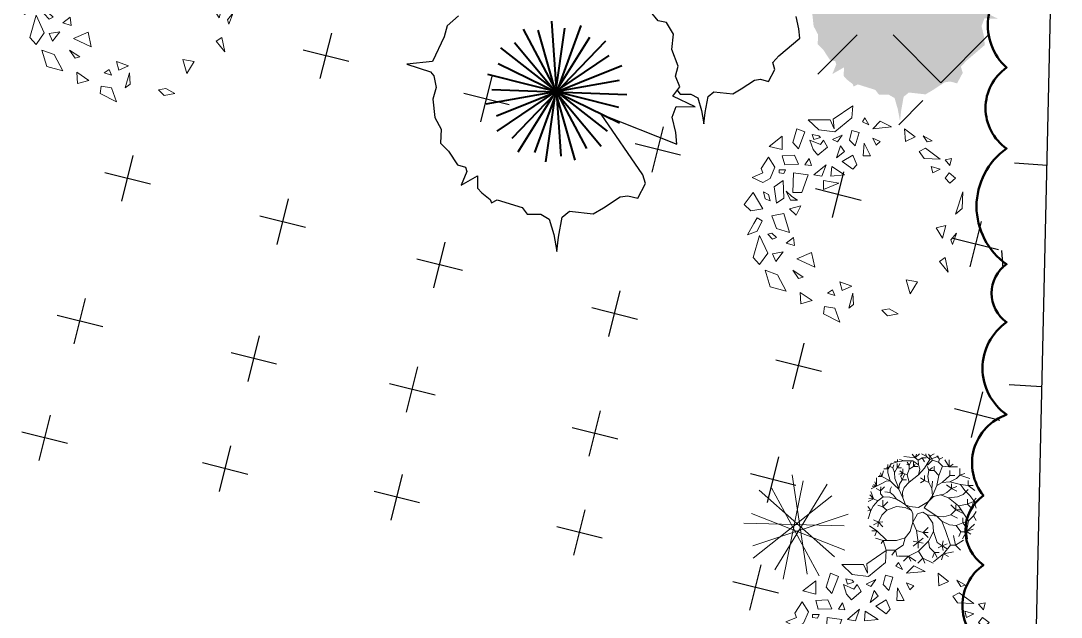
# Model space of a CAD drawing. Header units: millimetres. Extents: x 1933 to 24107, y 1228 to 18074.
# Drawn here: x 20571 to 24092, y 14002 to 16020 of the extents above; entities that cross this region are included whole.
import ezdxf

# ---------------------------------------------------------------- set-up
doc = ezdxf.new("R2010")
doc.units = ezdxf.units.MM
doc.layers.add('marc det', color=74, linetype='Continuous', lineweight=18)

# ---------------------------------------------------------------- blocks, each defined once
blk = doc.blocks.new('tree lis')
at = {"color": 96}
for points in [[(72931.8, 25741), (72955.3, 25680.8), (73018, 25650.7), (73037.5, 25680.8), (73002.3, 25700.9)], [(73119.8, 25761.2), (73080.6, 25721), (73092.4, 25645.7), (73194.2, 25705.9)], [(72790.9, 25705.9), (72747.8, 25665.8), (72818.3, 25615.5), (72928, 25665.8)], [(73288.1, 25710.9), (73256.8, 25645.7), (73280.3, 25600.5), (73350.7, 25570.4), (73413.4, 25610.6), (73342.9, 25655.7), (73315.5, 25645.7)], [(72712.6, 25630.6), (72610.8, 25600.5), (72583.4, 25500.2), (72685.2, 25555.3)], [(72935.8, 25615.5), (72904.5, 25585.4), (72916.2, 25560.4), (72943.6, 25590.5)], [(73198.1, 25640.7), (73155, 25630.6), (73143.3, 25600.5), (73182.4, 25610.6)], [(73480, 25605.5), (73460.4, 25525.2), (73542.6, 25525.2)], [(72767.4, 25565.4), (72826.1, 25520.2), (72814.4, 25585.4)], [(73049.3, 25590.5), (72971, 25560.4), (72947.5, 25480), (73065, 25515.2)], [(73127.6, 25560.4), (73229.4, 25575.4), (73268.5, 25520.2), (73159, 25515.2)], [(73315.5, 25545.3), (73311.6, 25515.2), (73335.1, 25505.1), (73335.1, 25545.3)], [(72881, 25500.2), (72865.3, 25449.9), (72916.2, 25455)], [(73092.4, 25480), (73053.2, 25439.9), (73112, 25409.8)], [(73147.2, 25429.9), (73147.2, 25475), (73202, 25500.2), (73170.7, 25465)], [(73421.2, 25525.2), (73366.4, 25510.1), (73370.3, 25424.9), (73425.2, 25449.9)], [(72575.6, 25414.8), (72505.1, 25409.8), (72524.7, 25339.5)], [(72712.6, 25460), (72661.7, 25424.9), (72669.6, 25394.8)], [(72783.1, 25434.9), (72732.2, 25324.4), (72822.3, 25344.5)], [(73194.2, 25460), (73194.2, 25404.8), (73303.8, 25364.6), (73315.5, 25455)], [(73503.5, 25460), (73464.3, 25424.9), (73570, 25384.7), (73589.6, 25434.9)], [(73366.4, 25384.7), (73362.5, 25344.5), (73405.6, 25359.6)], [(73519.1, 25354.6), (73460.4, 25334.5), (73425.2, 25304.4), (73476, 25244.2), (73519.1, 25269.3), (73491.7, 25289.3)], [(73554.4, 25339.5), (73523, 25329.5), (73534.8, 25289.3), (73546.5, 25299.4)], [(73644.4, 25364.6), (73581.7, 25299.4), (73570, 25199), (73656.1, 25093.6), (73730.5, 25088.6), (73648.3, 25209), (73589.6, 25204), (73644.4, 25229.1)], [(73303.8, 25329.5), (73296, 25279.3), (73366.4, 25254.2)], [(72391.6, 25168.9), (72477.7, 25199), (72489.4, 25264.2), (72442.5, 25269.3)], [(72571.7, 25244.2), (72556, 25199), (72591.3, 25214)], [(73252.9, 25173.9), (73213.7, 25269.3), (73268.5, 25269.3)], [(73296, 25224.1), (73354.7, 25219), (73303.8, 25138.8)], [(73523, 25214), (73507.4, 25183.9), (73550.4, 25153.8)], [(72642.1, 25168.9), (72587.3, 25153.8), (72614.8, 25093.6)], [(73386, 25153.8), (73339, 25088.6), (73366.4, 25063.5), (73425.2, 25088.6)], [(73483.9, 25163.9), (73448.7, 25138.8), (73409.5, 25188.9)], [(72571.7, 25088.6), (72501.2, 25083.5), (72477.7, 25113.6)], [(73519.1, 25108.6), (73483.9, 25073.5), (73566.1, 25048.4), (73577.9, 25093.6)], [(73499.5, 25018.3), (73421.2, 24978.1), (73421.2, 25023.3)], [(73632.7, 25028.4), (73613.1, 24988.2), (73656.1, 25013.3)], [(73530.9, 24963.1), (73511.3, 24917.9), (73487.8, 24943)], [(73589.6, 24963.1), (73601.3, 24847.7), (73636.6, 24917.9)], [(72466, 24907.9), (72430.7, 24872.7), (72442.5, 24807.5), (72473.8, 24862.7)], [(72567.8, 24732.2), (72653.9, 24757.3), (72642.1, 24687)], [(73589.6, 24767.3), (73538.7, 24702.1), (73511.3, 24762.3)], [(73401.7, 24546.5), (73405.6, 24646.9), (73448.7, 24677), (73468.2, 24636.8)], [(73515.2, 24596.7), (73546.5, 24651.9), (73507.4, 24626.8)], [(72912.3, 24531.4), (72974.9, 24571.6), (72990.6, 24511.4)], [(73354.7, 24601.7), (73315.5, 24591.6), (73339, 24546.5)], [(72767.4, 24551.5), (72790.9, 24516.4), (72700.8, 24496.3)], [(73284.2, 24516.4), (73252.9, 24486.2), (73284.2, 24451.1), (73315.5, 24491.3)], [(73397.7, 24516.4), (73362.5, 24486.2), (73405.6, 24476.2)], [(72900.5, 24481.3), (72873.1, 24471.2), (72943.6, 24446.1)], [(73061, 24451.1), (73096.3, 24410.9), (73198.1, 24406)]]:
    blk.add_lwpolyline(points, close=True, dxfattribs=at)
blk = doc.blocks.new('LG15B')
at = {"linetype": 'Continuous'}
for p, q in [((-183, 1362), (-268, 1469)), ((-183, 1362), (-68, 1477)), ((-183, 1362), (-153, 1469)), ((114, 1415), (-16, 1477)), ((114, 1415), (99, 1477)), ((214, 1324), (114, 1415)), ((214, 1415), (175, 1462)), ((280, 1300), (208, 1435)), ((214, 1415), (329, 1477)), ((214, 1324), (443, 1415)), ((214, 1324), (214, 1415)), ((478, 1327), (405, 1425)), ((-926, 1072), (-926, 1187)), ((-917, 1072), (-833, 1224)), ((-796, 1094), (-865, 1133)), ((-666, 1255), (-811, 1217)), ((-796, 1094), (-765, 1179)), ((-666, 1255), (-750, 1270)), ((-673, 1094), (-673, 1209)), ((-673, 1094), (-627, 1148)), ((-666, 1255), (-666, 1317)), ((-490, 1285), (-666, 1255)), ((-627, 1148), (-605, 1209)), ((-490, 1285), (-612, 1317)), ((-183, 1362), (-497, 1400)), ((-252, 1285), (-490, 1285)), ((-352, 1170), (-413, 1187)), ((-352, 1170), (-406, 1248)), ((-352, 1170), (-298, 1270)), ((-352, 1057), (-352, 1170)), ((-352, 1057), (-230, 1133)), ((-100, 1179), (-252, 1285)), ((-230, 1133), (-230, 1248)), ((-230, 1248), (-230, 1133)), ((-230, 1133), (-183, 1187)), ((-230, 1133), (-115, 1133)), ((-107, 1300), (-183, 1362)), ((-107, 1300), (0, 1362)), ((-100, 1179), (-107, 1300)), ((-61, 1057), (-100, 1179)), ((0, 1362), (114, 1362)), ((0, 1362), (62, 1255)), ((69, 1087), (214, 1324)), ((280, 1300), (145, 1165)), ((450, 1247), (280, 1300)), ((329, 1025), (329, 1140)), ((450, 1247), (478, 1327)), ((558, 1140), (450, 1247)), ((459, 888), (558, 1140)), ((478, 1327), (567, 1372)), ((558, 1140), (734, 1125)), ((734, 1125), (619, 1309)), ((734, 1125), (734, 1309)), ((734, 1125), (849, 1194)), ((-1093, 858), (-1193, 858)), ((-1093, 858), (-1162, 895)), ((-1093, 858), (-1125, 957)), ((-1093, 858), (-1047, 1010)), ((-865, 743), (-1093, 858)), ((-926, 1072), (-1040, 1072)), ((-926, 1072), (-956, 1109)), ((-926, 957), (-926, 1072)), ((-895, 842), (-926, 957)), ((-750, 972), (-796, 1094)), ((-750, 972), (-673, 1094)), ((-742, 804), (-750, 972)), ((-673, 1094), (-558, 1094)), ((-520, 949), (-635, 919)), ((-520, 949), (-605, 1018)), ((-536, 765), (-588, 880)), ((-520, 949), (-566, 880)), ((-536, 765), (-475, 910)), ((-520, 949), (-520, 1064)), ((-406, 903), (-520, 949)), ((-406, 903), (-352, 1057)), ((-352, 704), (-406, 903)), ((-352, 704), (-100, 903)), ((-100, 903), (69, 1087)), ((-100, 903), (-61, 1057)), ((64, 753), (64, 887)), ((182, 1022), (145, 1129)), ((154, 869), (182, 1022)), ((182, 699), (154, 869)), ((182, 1022), (280, 1103)), ((329, 1025), (214, 1025)), ((459, 888), (329, 1025)), ((398, 613), (459, 888)), ((549, 699), (755, 887)), ((734, 1125), (963, 1125)), ((755, 887), (755, 1022)), ((755, 887), (890, 887)), ((935, 807), (1025, 897)), ((1025, 897), (1025, 1075)), ((1025, 897), (1159, 942)), ((1025, 897), (1294, 807)), ((-1238, 598), (-1385, 529)), ((-1238, 598), (-1353, 598)), ((-1238, 598), (-1323, 643)), ((-1238, 598), (-1285, 712)), ((-1238, 598), (-1238, 827)), ((-1093, 667), (-1238, 598)), ((-1132, 468), (-1017, 582)), ((-1132, 468), (-1117, 582)), ((-978, 735), (-1093, 667)), ((-865, 743), (-978, 735)), ((-865, 743), (-895, 842)), ((-750, 628), (-865, 743)), ((-865, 505), (-826, 582)), ((-635, 513), (-750, 628)), ((-666, 628), (-742, 804)), ((-635, 513), (-666, 628)), ((-635, 513), (-612, 650)), ((-612, 650), (-536, 765)), ((-536, 765), (-421, 765)), ((-482, 559), (-352, 704)), ((64, 753), (-43, 824)), ((64, 753), (-43, 689)), ((182, 699), (64, 753)), ((262, 537), (182, 699)), ((262, 537), (280, 734)), ((283, 338), (398, 613)), ((398, 613), (549, 699)), ((549, 699), (755, 717)), ((800, 537), (665, 635)), ((755, 717), (935, 807)), ((755, 717), (1043, 645)), ((800, 537), (800, 663)), ((800, 537), (944, 590)), ((1043, 645), (1249, 618)), ((1043, 645), (1159, 483)), ((1249, 618), (1249, 753)), ((1249, 618), (1384, 618)), ((1249, 618), (1429, 483)), ((-1316, 253), (-1422, 360)), ((-1316, 253), (-1392, 452)), ((-1132, 468), (-1247, 537)), ((-1056, 307), (-1201, 200)), ((-1132, 390), (-1132, 468)), ((-1056, 307), (-1132, 390)), ((-872, 299), (-1056, 307)), ((-865, 429), (-1010, 444)), ((-696, 245), (-872, 299)), ((-865, 429), (-865, 505)), ((-772, 353), (-865, 429)), ((-696, 245), (-772, 353)), ((-520, 284), (-635, 513)), ((-527, 437), (-482, 559)), ((-520, 284), (-527, 437)), ((-451, 93), (-520, 284)), ((175, 184), (283, 338)), ((175, 184), (315, 313)), ((283, 338), (262, 537)), ((315, 313), (504, 358)), ((504, 358), (577, 375)), ((504, 358), (720, 277)), ((577, 375), (675, 429)), ((675, 429), (800, 537)), ((720, 277), (962, 304)), ((800, 537), (944, 457)), ((962, 304), (1115, 375)), ((1115, 375), (1249, 510)), ((1159, 483), (1294, 348)), ((1294, 348), (1402, 195)), ((-1392, -60), (-1476, 47)), ((-1316, 253), (-1461, 184)), ((-1316, 253), (-1446, 260)), ((-1331, 54), (-1392, -60)), ((-1201, 200), (-1331, 54)), ((-1201, 200), (-1316, 253)), ((-1067, 34), (-1202, 79)), ((-1067, 34), (-1067, 214)), ((-1067, 34), (-932, 169)), ((-960, -56), (-1067, 34)), ((-690, 43), (-960, -56)), ((-581, 184), (-696, 245)), ((-456, 17), (-690, 43)), ((-451, 93), (-581, 184)), ((-291, -60), (-456, 17)), ((-451, 93), (-337, 47)), ((-291, -60), (-451, 93)), ((-337, 47), (-100, 17)), ((-100, 17), (175, 184)), ((175, 184), (53, 9)), ((53, 9), (398, -221)), ((720, 277), (989, 62)), ((918, -47), (783, 88)), ((918, -47), (918, 88)), ((989, 62), (1232, 107)), ((989, 62), (1258, -343)), ((1232, 107), (1232, 240)), ((1232, 107), (1367, 169)), ((1232, 107), (1367, -28)), ((1402, 195), (1339, -2)), ((1402, 195), (1474, 268)), ((1402, 195), (1474, 133)), ((1402, 195), (1474, -2)), ((-1392, -60), (-1476, -68)), ((-1392, -60), (-1461, -290)), ((-1093, -190), (-1183, -378)), ((-960, -56), (-1093, -190)), ((-252, -152), (-291, -60)), ((-122, -152), (-252, -381)), ((-252, -381), (-252, -152)), ((23, -113), (-122, -152)), ((138, -182), (23, -113)), ((398, -221), (138, -182)), ((138, -182), (289, -406)), ((398, -221), (540, -352)), ((398, -221), (594, -235)), ((594, -235), (783, -181)), ((783, -181), (918, -47)), ((783, -181), (962, -271)), ((918, -47), (1052, -47)), ((918, -47), (1097, -136)), ((1105, -397), (1105, -262)), ((1258, -343), (1393, -208)), ((1393, -208), (1474, -91)), ((1393, -208), (1474, -333)), ((-1228, -612), (-1426, -477)), ((-1183, -378), (-1318, -316)), ((-1183, -378), (-1318, -451)), ((-1183, -378), (-1202, -505)), ((-1183, -378), (-1067, -370)), ((-1183, -378), (-1067, -505)), ((-252, -381), (-322, -630)), ((-252, -381), (-151, -603)), ((28, -657), (163, -522)), ((289, -406), (307, -630)), ((540, -352), (639, -603)), ((540, -352), (747, -451)), ((747, -451), (927, -468)), ((927, -468), (1105, -397)), ((927, -468), (1052, -640)), ((1105, -397), (1187, -370)), ((1105, -397), (1187, -505)), ((1258, -343), (1204, -630)), ((1204, -630), (1420, -432)), ((-1228, -612), (-1363, -612)), ((-1228, -612), (-1282, -747)), ((-1058, -882), (-1265, -818)), ((-960, -882), (-1228, -612)), ((-456, -801), (-690, -882)), ((-456, -801), (-510, -1007)), ((-322, -630), (-456, -801)), ((-151, -603), (-106, -926)), ((-151, -603), (28, -657)), ((-106, -926), (28, -818)), ((28, -657), (163, -792)), ((28, -657), (163, -657)), ((307, -630), (172, -900)), ((307, -630), (414, -936)), ((639, -603), (774, -1007)), ((908, -1007), (854, -738)), ((1052, -640), (998, -773)), ((1052, -640), (1187, -640)), ((1204, -630), (1097, -837)), ((1204, -630), (1384, -567)), ((1204, -630), (1322, -702)), ((1204, -630), (1232, -837)), ((-1058, -882), (-1112, -962)), ((-960, -882), (-1058, -882)), ((-1058, -882), (-977, -1142)), ((-690, -882), (-960, -882)), ((-510, -1007), (-717, -1142)), ((-106, -926), (-241, -900)), ((-106, -926), (-241, -1035)), ((-106, -926), (28, -953)), ((-106, -926), (-106, -1088)), ((172, -900), (-97, -1168)), ((172, -900), (199, -1070)), ((199, -1070), (334, -1205)), ((414, -936), (549, -1025)), ((549, -1025), (442, -1080)), ((549, -1025), (577, -891)), ((549, -1025), (684, -971)), ((549, -1025), (684, -1106)), ((549, -1025), (577, -1151)), ((774, -1007), (585, -1241)), ((774, -1007), (908, -1007)), ((908, -1007), (1124, -872)), ((908, -1007), (1043, -1142)), ((-717, -1142), (-960, -1142)), ((-717, -1142), (-825, -1277)), ((-717, -1142), (-672, -1321)), ((-367, -1303), (-636, -1303)), ((-367, -1303), (-501, -1438)), ((-97, -1168), (-367, -1303)), ((-367, -1303), (-303, -1438)), ((-367, -1303), (-170, -1438)), ((19, -1357), (-115, -1492)), ((-97, -1168), (19, -1357)), ((19, -1357), (73, -1492)), ((19, -1357), (298, -1492)), ((334, -1205), (280, -1340)), ((585, -1241), (315, -1456)), ((334, -1205), (468, -1205)), ((334, -1205), (414, -1340)), ((585, -1241), (532, -1402)), ((585, -1241), (854, -1187)), ((585, -1241), (720, -1312))]:
    blk.add_line(p, q, dxfattribs=at)
blk = doc.blocks.new('pzzzzzzzzz')
at = {"layer": 'marc det', "color": 85, "lineweight": 0}
for p, q in [((-11.9, 110.3), (16.9, -81.7)), ((-75.6, 80.6), (69.9, -48)), ((40.6, -85.3), (-52.1, 85.3)), ((56.1, 92.1), (-45.3, -73.5)), ((-29.4, -91.4), (9.2, 98.8)), ((-87.1, -51.1), (64.8, 69.8)), ((90.3, -35.5), (-90.3, 35.5)), ((96.4, 34.5), (-87.6, -27.2)), ((-105.3, 16.8), (88.8, 11.8))]:
    blk.add_line(p, q, dxfattribs=at)

msp = doc.modelspace()

# ---------------------------------------------------------------- hatches: boundary and pattern name
h = msp.add_hatch(color=104)
h.paths.add_polyline_path([(23832.1, 16028), (23877.1, 16027.7), (23824.1, 16052.9), (23840.7, 16075.3), (23830.2, 16100.6), (23837.1, 16124.8), (23821.8, 16164.6), (23825.9, 16201), (23808.5, 16229.5), (23789.1, 16233.1), (23770.7, 16255.9), (23772, 16290.8), (23779.6, 16332.4), (23759.9, 16306.7), (23725, 16293.5), (23696.5, 16316.2), (23680.6, 16338.6), (23650.8, 16340.1), (23632.4, 16347.3), (23624.4, 16346.4), (23612.6, 16378.3), (23596.4, 16357.8), (23560.4, 16352.6), (23530.3, 16365.8), (23492.2, 16363), (23473.9, 16344.8), (23453.5, 16342.6), (23429.2, 16347), (23409.2, 16319.4), (23387.1, 16307.8), (23344.1, 16319.5), (23315, 16338.4), (23334.8, 16309.4), (23347.3, 16281.8), (23339, 16263.8), (23310.7, 16245.5), (23283.7, 16221), (23276.5, 16195), (23248.3, 16135.7), (23187, 16129.2), (23243.8, 16111.1), (23252.1, 16101.8), (23257, 16073.6), (23249.5, 16045.6), (23254.1, 16001.8), (23269, 15973.7), (23268, 15940.7), (23287.1, 15921.6), (23308.7, 15888.5), (23327.7, 15883.1), (23330.8, 15872.7), (23317.4, 15840), (23356.5, 15862.2), (23356.2, 15833), (23366.6, 15821.3), (23386.4, 15806), (23389.8, 15797.6), (23403.7, 15804.9), (23462.9, 15786.3), (23475.1, 15770.5), (23507.6, 15770.4), (23528, 15758.9), (23538.8, 15721.8), (23546.5, 15681.4), (23550.3, 15715.8), (23558.8, 15763.1), (23576.5, 15777.5), (23632.9, 15771.2), (23658.1, 15786.1), (23697.9, 15812.1), (23715.9, 15814.7), (23739.8, 15808.5), (23758.8, 15844.1), (23752.5, 15864.7), (23771.1, 15884.8), (23833.3, 15938), (23830.9, 15965.8), (23822.5, 16002.4)])
h.paths.add_polyline_path([(23551.6, 16069), (23543.3, 16064.7), (23545.4, 16076)], flags=16)

# ---------------------------------------------------------------- linework, layer by layer
for p, q in [((23731, 2012.8), (24092, 17592.3)), ((23934.2, 15539.3), (24044.3, 15531.9)), ((23915.5, 14790.2), (24026.9, 14782.7))]:
    msp.add_line(p, q)
at = {"color": 92}
for p, q in [((21584.4, 15824.7), (21623, 15978.7)), ((21680.7, 15882.4), (21526.7, 15921)), ((22127.8, 15678.3), (22166.3, 15832.3)), ((22224, 15736), (22070, 15774.5)), ((22707.7, 15507.5), (22746.2, 15661.5)), ((22804, 15565.2), (22650, 15603.7)), ((20912.9, 15409.9), (20951.4, 15563.9)), ((21009.2, 15467.6), (20855.2, 15506.1)), ((23318.2, 15354.9), (23356.7, 15509)), ((23414.5, 15412.7), (23260.5, 15451.2)), ((21437.9, 15263.4), (21476.5, 15417.4)), ((21534.2, 15321.2), (21380.2, 15359.7)), ((23783.5, 15187.2), (23822, 15341.2)), ((23879.8, 15245), (23725.7, 15283.5)), ((21969, 15117), (22007.6, 15271)), ((22065.3, 15174.8), (21911.3, 15213.3)), ((22561.2, 14952.3), (22599.7, 15106.3)), ((20751.7, 14926.7), (20790.2, 15080.7)), ((22657.5, 15010.1), (22503.5, 15048.6)), ((20848, 14984.4), (20694, 15023)), ((21340.2, 14800.1), (21378.7, 14954.1)), ((21436.4, 14857.9), (21282.4, 14896.4)), ((23183.9, 14775.4), (23222.4, 14929.4)), ((23280.2, 14833.1), (23126.2, 14871.7)), ((21876.5, 14695.9), (21915, 14849.9)), ((21972.8, 14753.7), (21818.8, 14792.2)), ((23788.3, 14610.7), (23826.8, 14764.7)), ((20632.5, 14532.2), (20671, 14686.2)), ((22494.8, 14547), (22533.3, 14701.1)), ((23884.5, 14668.4), (23730.5, 14707)), ((20728.8, 14589.9), (20574.8, 14628.4)), ((22591.1, 14604.8), (22437.1, 14643.3)), ((21243.3, 14427.9), (21281.9, 14581.9)), ((23098.2, 14390.7), (23136.7, 14544.7)), ((21339.6, 14485.7), (21185.6, 14524.2)), ((21824.4, 14331.2), (21862.9, 14485.2)), ((23194.4, 14448.5), (23040.4, 14487)), ((21920.6, 14388.9), (21766.6, 14427.4)), ((22442.6, 14212.1), (22481.2, 14366.1)), ((22538.9, 14269.8), (22384.9, 14308.3)), ((23038.6, 14026), (23077.1, 14180)), ((23134.8, 14083.7), (22980.8, 14122.2))]:
    msp.add_line(p, q, dxfattribs=at)
at = {"color": 254, "lineweight": -2}
for p, q in [((23268.7, 15839.1), (23401.9, 15972.3)), ((23684.8, 15810.6), (23523.1, 15972.3)), ((23684.8, 15810.6), (23846.4, 15972.3)), ((23542.4, 15668.3), (23624.1, 15750))]:
    msp.add_line(p, q, dxfattribs=at)
at = {"color": 254}
msp.add_line((23895.7, 15183.1), (23890.9, 15243.2), dxfattribs=at)
at = {"color": 92, "lineweight": 50}
msp.add_lwpolyline([(24063.9, 17348.9, 0.520567), (24063.9, 16996.7, 0.520567), (24063.9, 16801, 0.520567), (24024.8, 16605.3, 0.520567), (23985.6, 16370.5, 0.520567), (23946.4, 16174.8, 0.520567), (23907.3, 15861.7, 0.520567), (23907.3, 15587.8, 0.520567), (23907.3, 15196.4, 0.520567), (23907.3, 15000.8, 0.520567), (23907.3, 14687.7, 0.520567), (23829, 14413.7, 0.520567), (23829, 14178.9, 0.520567), (23829, 13905, 0.520567), (23829, 13709.3, 0.520567), (23829, 13317.9, 0.520567), (23829, 13161.4, 0.520567), (23829, 12965.7, 0.520567), (23829, 12691.8, 0.124706), (23752.3, 12602.9, 0.124706)], format="xyb", dxfattribs=at)
for points in [[(22052, 16037.2), (22013.9, 16002.7), (22003.7, 15965.9), (21963.8, 15882), (21877.2, 15872.9), (21957.5, 15847.3), (21969.2, 15834.1), (21976.2, 15794.2), (21965.5, 15754.7), (21972, 15692.8), (21993.1, 15653.1), (21991.7, 15606.4), (22018.7, 15579.5), (22049.1, 15532.6), (22076.1, 15524.9), (22080.5, 15510.3), (22061.5, 15464.1), (22116.7, 15495.5), (22116.3, 15454.1), (22131, 15437.7), (22159, 15416.1), (22163.9, 15404.1), (22183.4, 15414.4), (22267.2, 15388.2), (22284.3, 15365.8), (22330.3, 15365.7), (22359.2, 15349.4), (22374.5, 15297), (22385.4, 15239.8), (22390.7, 15288.5), (22402.8, 15355.4), (22427.7, 15375.7), (22507.5, 15366.8), (22543.2, 15387.9), (22599.4, 15424.7), (22624.8, 15428.3), (22658.6, 15419.5), (22685.4, 15469.8), (22676.5, 15499), (22534.6, 15703.7), (22790.8, 15602.6), (22787.3, 15641.8), (22775.4, 15693.7), (22789.1, 15729.9), (22852.7, 15729.4), (22777.8, 15765), (22801.2, 15796.7), (22786.4, 15832.5), (22796.1, 15866.6), (22774.5, 15923), (22780.3, 15974.4), (22755.7, 16014.7), (22728.3, 16019.7), (22702.3, 16052)], [(22790.6, 15787), (22802, 15772.2), (22838.8, 15772.2), (22861.9, 15759.2), (22874.1, 15717.2), (22882.8, 15671.5), (22887, 15710.4), (22896.7, 15763.9), (22916.6, 15780.2), (22980.5, 15773), (23009, 15789.9), (23054, 15819.3), (23074.3, 15822.3), (23101.3, 15815.2), (23122.8, 15855.5), (23115.7, 15878.8), (23136.8, 15901.5), (23207.1, 15961.7), (23204.3, 15993.1), (23194.8, 16034.5)]]:
    msp.add_lwpolyline(points)
at = {"layer": 'marc det', "color": 85, "lineweight": 40}
for p, q in [((22271.3, 15992), (22485.9, 15588.1)), ((22465.9, 16004.5), (22309.3, 15574.7)), ((22447.3, 15548.9), (22321.4, 15988.7)), ((22347.8, 15542.6), (22411.7, 15995.5)), ((22367.3, 16018.9), (22399, 15562.6)), ((22550.1, 15951.1), (22232.3, 15622.3)), ((22254.3, 15577.2), (22496.9, 15965)), ((22194.6, 15928.4), (22554.9, 15646.7)), ((22535.5, 15595.2), (22241.7, 15945.7)), ((22183.1, 15646.9), (22562.4, 15902.5)), ((22605.4, 15868.2), (22181.2, 15697)), ((22597.4, 15673.4), (22186.4, 15874)), ((22146.3, 15739.5), (22596.8, 15818.8)), ((22150.4, 15839.1), (22594.1, 15728.3)), ((22622.1, 15769.9), (22165, 15786.1))]:
    msp.add_line(p, q, dxfattribs=at)
at = {"layer": 'marc det', "color": 82}
msp.add_lwpolyline([(22392.6, 15787.8), (22383.8, 15797.7), (22380.9, 15781.7)], close=True, dxfattribs=at)

# ---------------------------------------------------------------- block references
at = {"lineweight": 20, "xscale": 1.749999999697138, "yscale": 1.749999999697138, "zscale": 1.75}
msp.add_blockref('pzzzzzzzzz', (23202.2, 14291.1), dxfattribs=at)
at = {"layer": 'marc det', "color": 253, "lineweight": 60, "xscale": 0.5462011369218089, "yscale": 0.5462011367853847, "zscale": 0.5462011369218089, "rotation": 90}
for p in [(34641.6, -23794.5), (37089.9, -24539.7), (37203.4, -26043.7)]:
    msp.add_blockref('tree lis', p, dxfattribs=at)
at = {"layer": 'marc det', "color": 70, "xscale": 0.1246111381760784, "yscale": 0.1246111380623915, "zscale": 0.1246111381760784}
msp.add_blockref('LG15B', (23621.1, 14371.3), dxfattribs=at)

doc.saveas('drawing.dxf')
